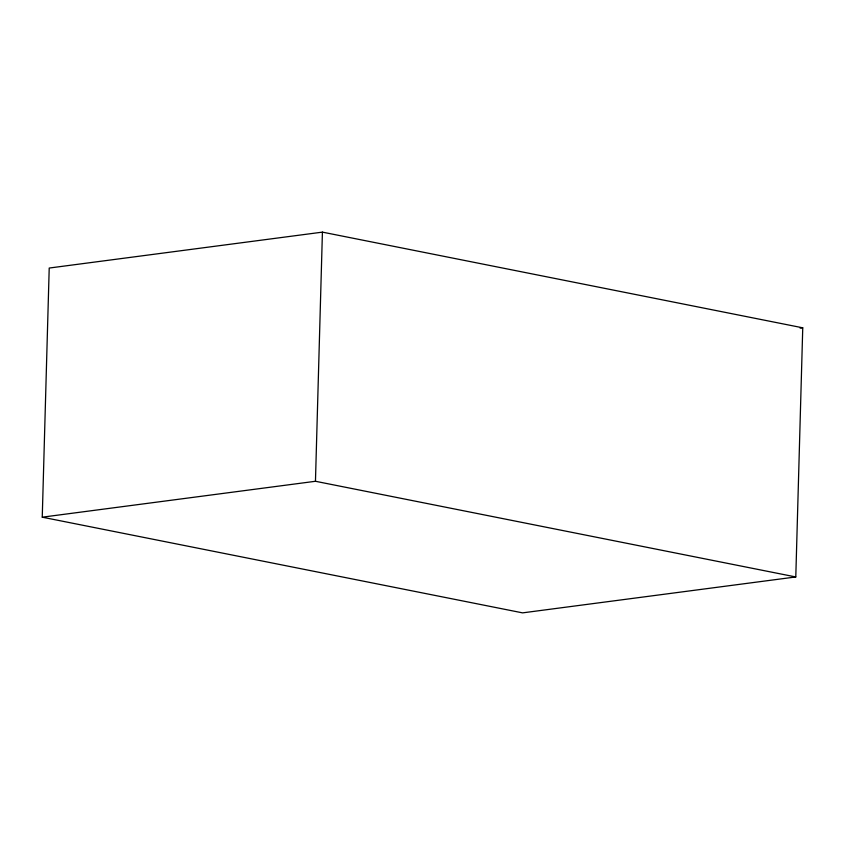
<?xml version="1.0" encoding="UTF-8"?>
<svg xmlns="http://www.w3.org/2000/svg" width="845" height="845" viewBox="0 0 845 845"><rect width="100%" height="100%" fill="white"/><g stroke="black" fill="none" stroke-linecap="round" stroke-linejoin="round"><path stroke-width="1.27" d="M42.25 517.182L49.211 268.045L322.42 232.132L802.75 327.818L795.789 576.955L522.58 612.868L42.25 517.182L315.46 481.28L795.789 576.955M315.46 481.28L322.42 232.132M800.13 328.156L802.75 327.818"/></g></svg>
